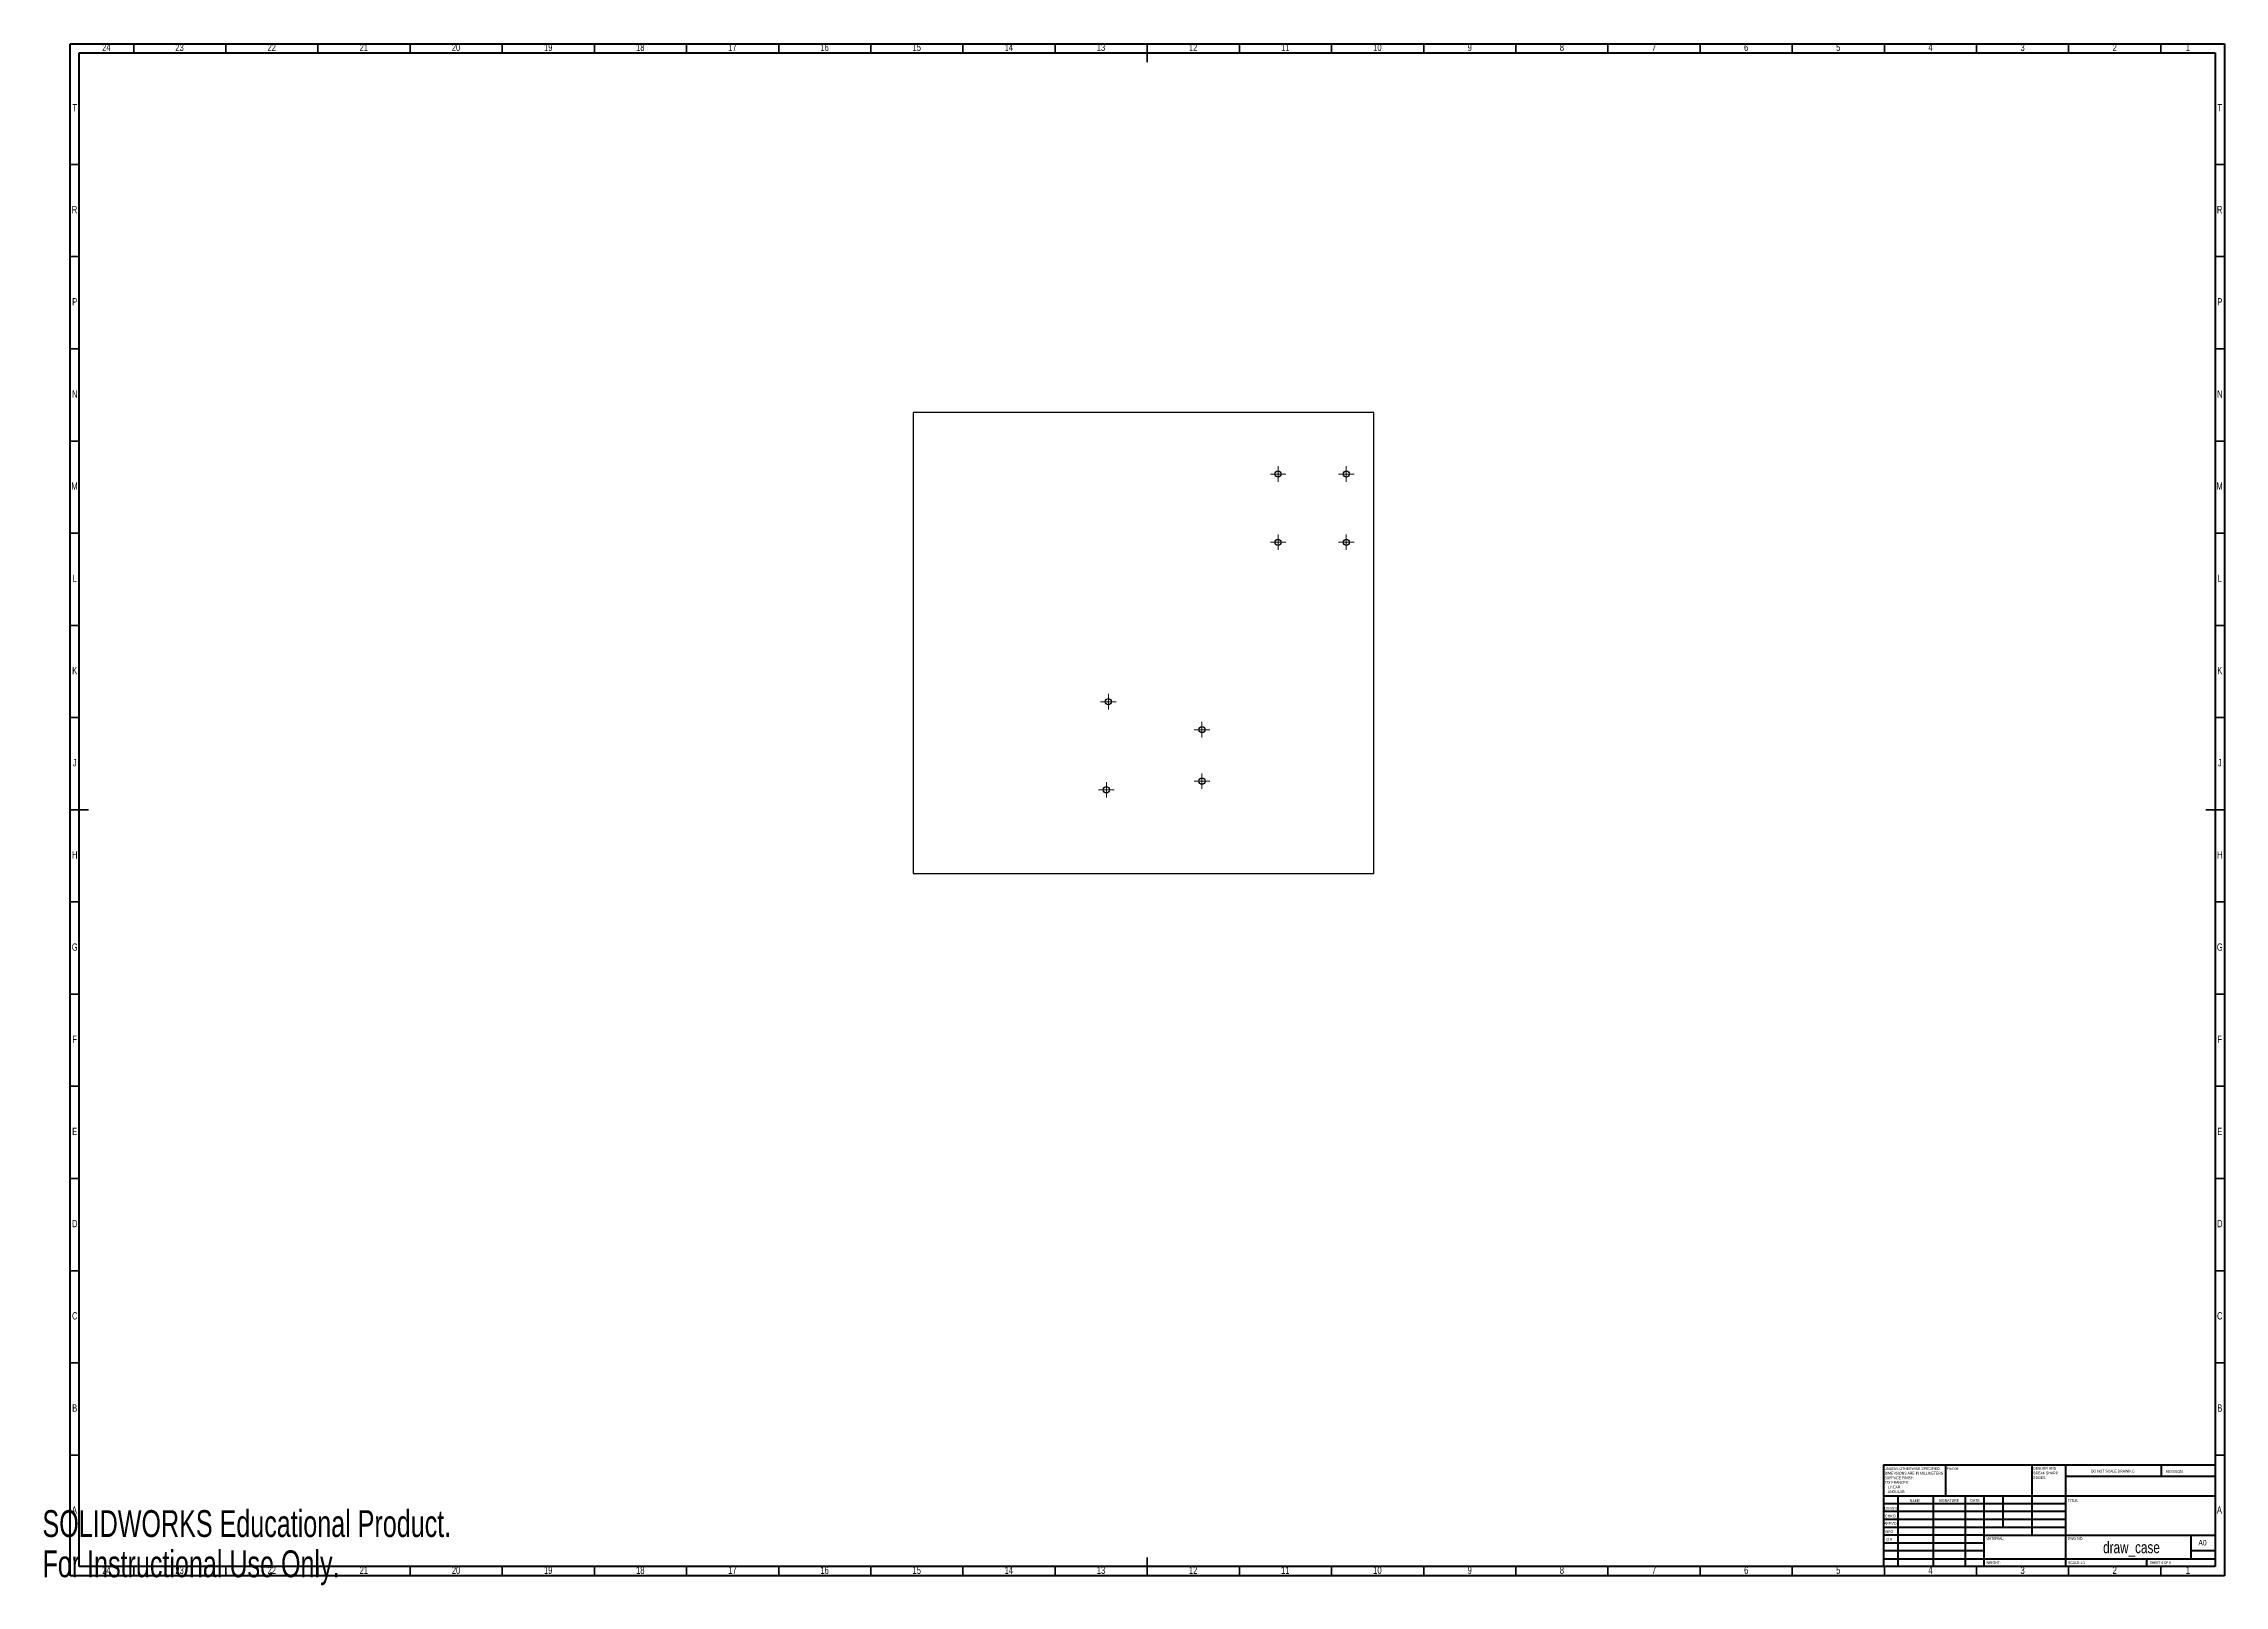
# Model space of a CAD drawing. Header units: millimetres. Extents: x 1 to 1184, y 0 to 836.
import ezdxf

# ---------------------------------------------------------------- set-up
doc = ezdxf.new("R2010")
doc.units = ezdxf.units.MM
doc.styles.add('SLDTEXTSTYLE0', font='TXT', dxfattribs={"width": 0.75})
doc.styles.add('SLDTEXTSTYLE1', font='TXT', dxfattribs={"width": 0.686449})
doc.styles.add('SLDTEXTSTYLE2', font='TXT', dxfattribs={"width": 0.6875})
doc.styles.add('SLDTEXTSTYLE3', font='TXT', dxfattribs={"width": 0.7})

# ---------------------------------------------------------------- blocks, each defined once
blk = doc.blocks.new('SW_NOTE_6')
at = {"color": 0, "linetype": 'Continuous', "lineweight": 0, "char_height": 1.5, "attachment_point": 1, "style": 'SLDTEXTSTYLE0'}
for s, insert in [('UNLESS OTHERWISE SPECIFIED:', (0, 1.9)), ('TOLERANCES:', (0, -5.6)), ('DIMENSIONS ARE IN MILLIMETERS', (0, -0.6)), ('SURFACE FINISH:', (0, -3.1)), ('ANGULAR:', (1.7, -10.6)), ('LINEAR:', (1.7, -8.1))]:
    blk.add_mtext(s, dxfattribs=dict(at, insert=insert))
blk = doc.blocks.new('SW_NOTE_7')
at = {"color": 0, "linetype": 'Continuous', "lineweight": 0, "char_height": 1.5, "attachment_point": 1, "style": 'SLDTEXTSTYLE0'}
for s, insert in [('DEBURR AND', (0, 1.9)), ('BREAK SHARP', (0, -0.6)), ('EDGES', (0, -3.1))]:
    blk.add_mtext(s, dxfattribs=dict(at, insert=insert))
blk = doc.blocks.new('SW_CENTERMARKSYMBOL_58')
at = {"color": 0, "linetype": 'Continuous', "lineweight": 0}
for p, q in [((-2.5, 0), (-4.2, 0)), ((0, 0), (-2.5, 0)), ((0, 2.5), (0, 4.2)), ((0, 0), (0, 2.5)), ((0, 0), (0, -2.5)), ((0, 0), (2.5, 0)), ((2.5, 0), (4.2, 0)), ((0, -2.5), (0, -4.2))]:
    blk.add_line(p, q, dxfattribs=at)
blk = doc.blocks.new('SW_CENTERMARKSYMBOL_59')
at = {"color": 0, "linetype": 'Continuous', "lineweight": 0}
for p, q in [((-2.5, 0), (-4.2, 0)), ((0, 0), (-2.5, 0)), ((0, 2.5), (0, 4.2)), ((0, 0), (0, 2.5)), ((0, 0), (0, -2.5)), ((0, 0), (2.5, 0)), ((2.5, 0), (4.2, 0)), ((0, -2.5), (0, -4.2))]:
    blk.add_line(p, q, dxfattribs=at)
blk = doc.blocks.new('SW_CENTERMARKSYMBOL_60')
at = {"color": 0, "linetype": 'Continuous', "lineweight": 0}
for p, q in [((-2.5, 0), (-4.2, 0)), ((0, 0), (-2.5, 0)), ((0, 2.5), (0, 4.2)), ((0, 0), (0, 2.5)), ((0, 0), (0, -2.5)), ((0, 0), (2.5, 0)), ((2.5, 0), (4.2, 0)), ((0, -2.5), (0, -4.2))]:
    blk.add_line(p, q, dxfattribs=at)
blk = doc.blocks.new('SW_CENTERMARKSYMBOL_61')
at = {"color": 0, "linetype": 'Continuous', "lineweight": 0}
for p, q in [((-2.5, 0), (-4.2, 0)), ((0, 0), (-2.5, 0)), ((0, 2.5), (0, 4.2)), ((0, 0), (0, 2.5)), ((0, 0), (0, -2.5)), ((0, 0), (2.5, 0)), ((2.5, 0), (4.2, 0)), ((0, -2.5), (0, -4.2))]:
    blk.add_line(p, q, dxfattribs=at)
blk = doc.blocks.new('SW_CENTERMARKSYMBOL_62')
at = {"color": 0, "linetype": 'Continuous', "lineweight": 0}
for p, q in [((-2.5, 0), (-4.2, 0)), ((0, 0), (-2.5, 0)), ((0, 2.5), (0, 4.2)), ((0, 0), (0, 2.5)), ((0, 0), (0, -2.5)), ((0, 0), (2.5, 0)), ((2.5, 0), (4.2, 0)), ((0, -2.5), (0, -4.2))]:
    blk.add_line(p, q, dxfattribs=at)
blk = doc.blocks.new('SW_CENTERMARKSYMBOL_63')
at = {"color": 0, "linetype": 'Continuous', "lineweight": 0}
for p, q in [((-2.5, 0), (-4.2, 0)), ((0, 0), (-2.5, 0)), ((0, 2.5), (0, 4.2)), ((0, 0), (0, 2.5)), ((0, 0), (0, -2.5)), ((0, 0), (2.5, 0)), ((2.5, 0), (4.2, 0)), ((0, -2.5), (0, -4.2))]:
    blk.add_line(p, q, dxfattribs=at)
blk = doc.blocks.new('SW_CENTERMARKSYMBOL_64')
at = {"color": 0, "linetype": 'Continuous', "lineweight": 0}
for p, q in [((-2.5, 0), (-4.2, 0)), ((0, 0), (-2.5, 0)), ((0, 2.5), (0, 4.2)), ((0, 0), (0, 2.5)), ((0, 0), (0, -2.5)), ((0, 0), (2.5, 0)), ((2.5, 0), (4.2, 0)), ((0, -2.5), (0, -4.2))]:
    blk.add_line(p, q, dxfattribs=at)
blk = doc.blocks.new('SW_CENTERMARKSYMBOL_65')
at = {"color": 0, "linetype": 'Continuous', "lineweight": 0}
for p, q in [((-2.5, 0), (-4.2, 0)), ((0, 0), (-2.5, 0)), ((0, 2.5), (0, 4.2)), ((0, 0), (0, 2.5)), ((0, 0), (0, -2.5)), ((0, 0), (2.5, 0)), ((2.5, 0), (4.2, 0)), ((0, -2.5), (0, -4.2))]:
    blk.add_line(p, q, dxfattribs=at)

msp = doc.modelspace()

# ---------------------------------------------------------------- linework, layer by layer
at = {"color": 7, "linetype": 'Continuous', "lineweight": 70}
for p, q in [((15, 5), (15, 836)), ((15, 836), (1184, 836)), ((20, 10), (20, 831)), ((20, 831), (1179, 831)), ((1179, 831), (1179, 10)), ((1184, 836), (1184, 5)), ((1184, 5), (15, 5)), ((1179, 10), (20, 10))]:
    msp.add_line(p, q, dxfattribs=at)
at = {"color": 7, "linetype": 'Continuous', "lineweight": 35}
for p, q in [((49.5, 831), (49.5, 836)), ((99.5, 831), (99.5, 836)), ((149.5, 831), (149.5, 836)), ((199.5, 831), (199.5, 836)), ((249.5, 831), (249.5, 836)), ((299.5, 831), (299.5, 836)), ((349.5, 831), (349.5, 836)), ((399.5, 831), (399.5, 836)), ((449.5, 831), (449.5, 836)), ((499.5, 831), (499.5, 836)), ((549.5, 831), (549.5, 836)), ((599.5, 836), (599.5, 826)), ((599.5, 831), (599.5, 836)), ((649.5, 831), (649.5, 836)), ((699.5, 831), (699.5, 836)), ((749.5, 831), (749.5, 836)), ((799.5, 831), (799.5, 836)), ((849.5, 831), (849.5, 836)), ((899.5, 831), (899.5, 836)), ((949.5, 831), (949.5, 836)), ((999.5, 831), (999.5, 836)), ((1049.5, 831), (1049.5, 836)), ((1099.5, 831), (1099.5, 836)), ((1149.5, 831), (1149.5, 836)), ((20, 770.5), (15, 770.5)), ((1179, 770.5), (1184, 770.5)), ((20, 720.5), (15, 720.5)), ((1179, 720.5), (1184, 720.5)), ((20, 670.5), (15, 670.5)), ((1179, 670.5), (1184, 670.5)), ((20, 620.5), (15, 620.5)), ((1179, 620.5), (1184, 620.5)), ((20, 570.5), (15, 570.5)), ((1179, 570.5), (1184, 570.5)), ((20, 520.5), (15, 520.5)), ((1179, 520.5), (1184, 520.5)), ((20, 470.5), (15, 470.5)), ((1179, 470.5), (1184, 470.5)), ((15, 420.5), (25, 420.5)), ((20, 420.5), (15, 420.5)), ((1184, 420.5), (1174, 420.5)), ((1179, 420.5), (1184, 420.5)), ((20, 370.5), (15, 370.5)), ((1179, 370.5), (1184, 370.5)), ((20, 320.5), (15, 320.5)), ((1179, 320.5), (1184, 320.5)), ((20, 270.5), (15, 270.5)), ((1179, 270.5), (1184, 270.5)), ((20, 220.5), (15, 220.5)), ((1179, 220.5), (1184, 220.5)), ((20, 170.5), (15, 170.5)), ((1179, 170.5), (1184, 170.5)), ((20, 120.5), (15, 120.5)), ((1179, 120.5), (1184, 120.5)), ((20, 70.5), (15, 70.5)), ((1179, 70.5), (1184, 70.5)), ((599.5, 5), (599.5, 15)), ((49.5, 10), (49.5, 5)), ((99.5, 10), (99.5, 5)), ((149.5, 10), (149.5, 5)), ((199.5, 10), (199.5, 5)), ((249.5, 10), (249.5, 5)), ((299.5, 10), (299.5, 5)), ((349.5, 10), (349.5, 5)), ((399.5, 10), (399.5, 5)), ((449.5, 10), (449.5, 5)), ((499.5, 10), (499.5, 5)), ((549.5, 10), (549.5, 5)), ((599.5, 10), (599.5, 5)), ((649.5, 10), (649.5, 5)), ((699.5, 10), (699.5, 5)), ((749.5, 10), (749.5, 5)), ((799.5, 10), (799.5, 5)), ((849.5, 10), (849.5, 5)), ((899.5, 10), (899.5, 5)), ((949.5, 10), (949.5, 5)), ((999.5, 10), (999.5, 5)), ((1049.5, 10), (1049.5, 5)), ((1099.5, 10), (1099.5, 5)), ((1149.5, 10), (1149.5, 5))]:
    msp.add_line(p, q, dxfattribs=at)
at = {"color": 7, "linetype": 'Continuous', "lineweight": 25}
for p, q in [((722.4, 636), (472.4, 636)), ((472.4, 636), (472.4, 386)), ((722.4, 386), (722.4, 636)), ((472.4, 386), (722.4, 386))]:
    msp.add_line(p, q, dxfattribs=at)
at = {"color": 7, "linetype": 'Continuous', "lineweight": 50}
for p, q in [((999, 65.2), (1179, 65.2)), ((999, 65.2), (999, 10)), ((1032.8, 48.2), (1032.8, 65.2)), ((1079.6, 65.2), (1079.6, 27)), ((1097.8, 65.2), (1097.8, 10)), ((1149.8, 58.9), (1149.8, 65.2)), ((1179, 48.2), (999, 48.2)), ((1006.8, 48.2), (1006.8, 10)), ((1026, 48.2), (1026, 10)), ((1043.4, 48.2), (1043.4, 10)), ((1053.6, 10), (1053.6, 48.2)), ((1064, 31.2), (1064, 48.2)), ((1179, 58.9), (1097.8, 58.9)), ((1097.8, 44), (999, 44)), ((1097.8, 39.8), (999, 39.8)), ((1097.8, 35.5), (999, 35.5)), ((1097.8, 31.2), (999, 31.2)), ((1053.6, 27), (999, 27)), ((1053.6, 27), (1179, 27)), ((1166, 14.2), (1166, 27)), ((1053.6, 22.7), (999, 22.7)), ((1053.6, 18.5), (999, 18.5)), ((999, 14.2), (1179, 14.2)), ((1142, 10), (1142, 14.2)), ((1179, 18.5), (1166, 18.5))]:
    msp.add_line(p, q, dxfattribs=at)
at = {"color": 7, "linetype": 'Continuous', "lineweight": 25}
for centre in [(670.5, 602.6), (707.5, 602.6), (670.5, 565.6), (707.5, 565.6), (578.4, 479.1), (629.2, 463.9), (577.3, 431.3), (629.2, 436)]:
    msp.add_circle(centre, 1.7, dxfattribs=at)

# ---------------------------------------------------------------- block references
at = {"color": 7, "linetype": 'Continuous', "lineweight": 0}
for name, p in [('SW_CENTERMARKSYMBOL_59', (670.5, 602.6)), ('SW_CENTERMARKSYMBOL_61', (707.5, 602.6)), ('SW_CENTERMARKSYMBOL_65', (670.5, 565.6)), ('SW_CENTERMARKSYMBOL_60', (707.5, 565.6)), ('SW_CENTERMARKSYMBOL_58', (578.4, 479.1)), ('SW_CENTERMARKSYMBOL_63', (629.2, 463.9)), ('SW_CENTERMARKSYMBOL_64', (629.2, 436)), ('SW_CENTERMARKSYMBOL_62', (577.3, 431.3)), ('SW_NOTE_6', (999.6, 62)), ('SW_NOTE_7', (1080.3, 62.1))]:
    msp.add_blockref(name, p, dxfattribs=at)

# ---------------------------------------------------------------- texts
for s, insert, char_height, attachment_point, style in [('24', (34.7, 836), 3.97, 2, 'SLDTEXTSTYLE0'), ('23', (74.4, 836), 3.97, 2, 'SLDTEXTSTYLE0'), ('22', (124.4, 836), 3.97, 2, 'SLDTEXTSTYLE0'), ('21', (174.4, 836), 3.97, 2, 'SLDTEXTSTYLE0'), ('20', (224.4, 836), 3.97, 2, 'SLDTEXTSTYLE0'), ('19', (274.4, 836), 3.97, 2, 'SLDTEXTSTYLE0'), ('18', (324.4, 836), 3.97, 2, 'SLDTEXTSTYLE0'), ('17', (374.4, 836), 3.97, 2, 'SLDTEXTSTYLE0'), ('16', (424.4, 836), 3.97, 2, 'SLDTEXTSTYLE0'), ('15', (474.4, 836), 3.97, 2, 'SLDTEXTSTYLE0'), ('14', (524.4, 836), 3.97, 2, 'SLDTEXTSTYLE0'), ('13', (574.4, 836), 3.97, 2, 'SLDTEXTSTYLE0'), ('12', (624.4, 836), 3.97, 2, 'SLDTEXTSTYLE0'), ('11', (674.4, 836), 3.97, 2, 'SLDTEXTSTYLE0'), ('10', (724.4, 836), 3.97, 2, 'SLDTEXTSTYLE0'), ('9', (774.5, 836), 3.97, 2, 'SLDTEXTSTYLE0'), ('8', (824.5, 836), 3.97, 2, 'SLDTEXTSTYLE0'), ('7', (874.5, 836), 3.97, 2, 'SLDTEXTSTYLE0'), ('6', (924.5, 836), 3.97, 2, 'SLDTEXTSTYLE0'), ('5', (974.5, 836), 3.97, 2, 'SLDTEXTSTYLE0'), ('4', (1024.5, 836), 3.97, 2, 'SLDTEXTSTYLE0'), ('3', (1074.5, 836), 3.97, 2, 'SLDTEXTSTYLE0'), ('2', (1124.5, 836), 3.97, 2, 'SLDTEXTSTYLE0'), ('1', (1164.2, 836), 3.97, 2, 'SLDTEXTSTYLE0'), ('T', (17.5, 803.2), 3.97, 2, 'SLDTEXTSTYLE0'), ('T', (1181.5, 803.2), 3.97, 2, 'SLDTEXTSTYLE0'), ('R', (17.4, 748), 3.97, 2, 'SLDTEXTSTYLE0'), ('R', (1181.4, 748), 3.97, 2, 'SLDTEXTSTYLE0'), ('P', (17.5, 698), 3.97, 2, 'SLDTEXTSTYLE0'), ('P', (1181.5, 698), 3.97, 2, 'SLDTEXTSTYLE0'), ('N', (17.5, 648), 3.97, 2, 'SLDTEXTSTYLE0'), ('N', (1181.5, 648), 3.97, 2, 'SLDTEXTSTYLE0'), ('M', (17.4, 598), 3.97, 2, 'SLDTEXTSTYLE0'), ('M', (1181.4, 598), 3.97, 2, 'SLDTEXTSTYLE0'), ('L', (17.5, 548), 3.97, 2, 'SLDTEXTSTYLE0'), ('L', (1181.5, 548), 3.97, 2, 'SLDTEXTSTYLE0'), ('K', (17.5, 498), 3.97, 2, 'SLDTEXTSTYLE0'), ('K', (1181.5, 498), 3.97, 2, 'SLDTEXTSTYLE0'), ('J', (17.5, 448), 3.97, 2, 'SLDTEXTSTYLE0'), ('J', (1181.5, 448), 3.97, 2, 'SLDTEXTSTYLE0'), ('H', (17.5, 398), 3.97, 2, 'SLDTEXTSTYLE0'), ('H', (1181.5, 398), 3.97, 2, 'SLDTEXTSTYLE0'), ('G', (17.5, 348), 3.97, 2, 'SLDTEXTSTYLE0'), ('G', (1181.5, 348), 3.97, 2, 'SLDTEXTSTYLE0'), ('F', (17.5, 298), 3.97, 2, 'SLDTEXTSTYLE0'), ('F', (1181.5, 298), 3.97, 2, 'SLDTEXTSTYLE0'), ('E', (17.5, 248), 3.97, 2, 'SLDTEXTSTYLE0'), ('E', (1181.5, 248), 3.97, 2, 'SLDTEXTSTYLE0'), ('D', (17.5, 198), 3.97, 2, 'SLDTEXTSTYLE0'), ('D', (1181.5, 198), 3.97, 2, 'SLDTEXTSTYLE0'), ('C', (17.5, 148), 3.97, 2, 'SLDTEXTSTYLE0'), ('C', (1181.5, 148), 3.97, 2, 'SLDTEXTSTYLE0'), ('B', (17.5, 98), 3.97, 2, 'SLDTEXTSTYLE0'), ('B', (1181.5, 98), 3.97, 2, 'SLDTEXTSTYLE0'), ('FINISH:', (1033.4, 63.9), 1.5, 1, 'SLDTEXTSTYLE0'), ('DO NOT SCALE DRAWING', (1111.6, 62.5), 1.5, 1, 'SLDTEXTSTYLE0'), ('REVISION', (1152.3, 62.3), 1.5, 1, 'SLDTEXTSTYLE0'), ('A', (17.3, 42.7), 3.97, 2, 'SLDTEXTSTYLE0'), ('DRAWN', (999.6, 42.4), 1.5, 1, 'SLDTEXTSTYLE1'), ("CHK'D", (999.9, 38.2), 1.5, 1, 'SLDTEXTSTYLE0'), ('NAME', (1013.3, 46.5), 1.5, 1, 'SLDTEXTSTYLE0'), ('SIGNATURE', (1029, 46.6), 1.5, 1, 'SLDTEXTSTYLE0'), ('DATE', (1046.2, 46.6), 1.5, 1, 'SLDTEXTSTYLE0'), ('TITLE:', (1099.1, 46.6), 1.5, 1, 'SLDTEXTSTYLE0'), ('A', (1181.3, 42.7), 3.97, 2, 'SLDTEXTSTYLE0'), ("APPV'D", (999.4, 34.1), 1.5, 1, 'SLDTEXTSTYLE0'), ('MFG', (1000.1, 29.7), 1.5, 1, 'SLDTEXTSTYLE0'), ('Q.A', (1000.5, 25.5), 1.5, 1, 'SLDTEXTSTYLE0'), ('MATERIAL:', (1054.6, 26), 1.5, 1, 'SLDTEXTSTYLE0'), ('DWG NO.', (1099, 26), 1.5, 1, 'SLDTEXTSTYLE0'), ('draw_case', (1133.6, 23.6), 6.35, 2, 'SLDTEXTSTYLE0'), ('A0', (1169.9, 24.4), 2.91, 1, 'SLDTEXTSTYLE0'), ('WEIGHT:', (1054.6, 12.9), 1.5, 1, 'SLDTEXTSTYLE0'), ('SCALE:1:1', (1099.1, 12.9), 1.5, 1, 'SLDTEXTSTYLE0'), ('SHEET 4 OF 6', (1143.5, 12.9), 1.5, 1, 'SLDTEXTSTYLE2'), ('24', (34.7, 10), 3.97, 2, 'SLDTEXTSTYLE0'), ('23', (74.4, 10), 3.97, 2, 'SLDTEXTSTYLE0'), ('22', (124.4, 10), 3.97, 2, 'SLDTEXTSTYLE0'), ('21', (174.4, 10), 3.97, 2, 'SLDTEXTSTYLE0'), ('20', (224.4, 10), 3.97, 2, 'SLDTEXTSTYLE0'), ('19', (274.4, 10), 3.97, 2, 'SLDTEXTSTYLE0'), ('18', (324.4, 10), 3.97, 2, 'SLDTEXTSTYLE0'), ('17', (374.4, 10), 3.97, 2, 'SLDTEXTSTYLE0'), ('16', (424.4, 10), 3.97, 2, 'SLDTEXTSTYLE0'), ('15', (474.4, 10), 3.97, 2, 'SLDTEXTSTYLE0'), ('14', (524.4, 10), 3.97, 2, 'SLDTEXTSTYLE0'), ('13', (574.4, 10), 3.97, 2, 'SLDTEXTSTYLE0'), ('12', (624.4, 10), 3.97, 2, 'SLDTEXTSTYLE0'), ('11', (674.4, 10), 3.97, 2, 'SLDTEXTSTYLE0'), ('10', (724.4, 10), 3.97, 2, 'SLDTEXTSTYLE0'), ('9', (774.5, 10), 3.97, 2, 'SLDTEXTSTYLE0'), ('8', (824.5, 10), 3.97, 2, 'SLDTEXTSTYLE0'), ('7', (874.5, 10), 3.97, 2, 'SLDTEXTSTYLE0'), ('6', (924.5, 10), 3.97, 2, 'SLDTEXTSTYLE0'), ('5', (974.5, 10), 3.97, 2, 'SLDTEXTSTYLE0'), ('4', (1024.5, 10), 3.97, 2, 'SLDTEXTSTYLE0'), ('3', (1074.5, 10), 3.97, 2, 'SLDTEXTSTYLE0'), ('2', (1124.5, 10), 3.97, 2, 'SLDTEXTSTYLE0'), ('1', (1164.2, 10), 3.97, 2, 'SLDTEXTSTYLE0')]:
    msp.add_mtext(s, dxfattribs=dict(at, insert=insert, char_height=char_height, attachment_point=attachment_point, style=style))
at = {"color": 7, "linetype": 'Continuous', "char_height": 14.549, "attachment_point": 1, "style": 'SLDTEXTSTYLE3'}
for s, insert in [('SOLIDWORKS Educational Product.', (0, 40.6)), ('For Instructional Use Only.', (0, 18.8))]:
    msp.add_mtext(s, dxfattribs=dict(at, insert=insert))

doc.saveas('drawing.dxf')
